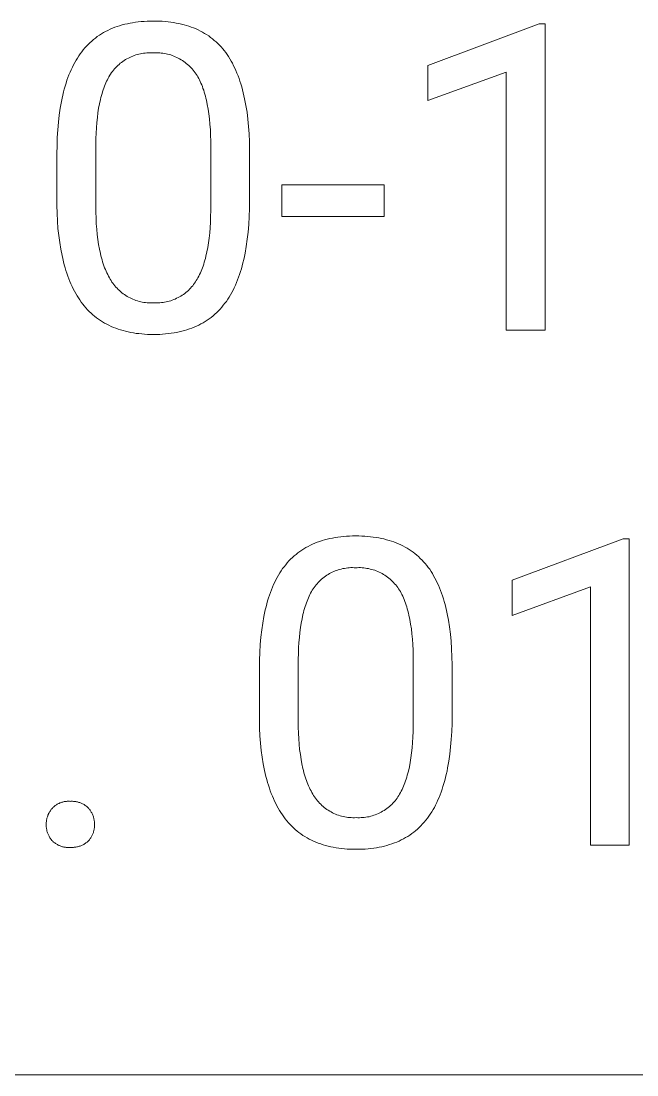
# Model space of a CAD drawing. Header units: millimetres. Extents: x 1383 to 4664, y -160 to 2132.
# Drawn here: x 3931.5 to 3994.2, y 23.5 to 130.8 of the extents above; entities that cross this region are included whole.
import ezdxf

# ---------------------------------------------------------------- set-up
doc = ezdxf.new("R2010")
doc.units = ezdxf.units.MM
doc.header["$MEASUREMENT"] = 0
doc.layers.add('Domyślny', color=7, linetype='Continuous', true_color=0x000000)

msp = doc.modelspace()

# ---------------------------------------------------------------- linework, layer by layer
at = {"layer": 'Domyślny', "color": 18, "lineweight": 15, "true_color": 0x000000}
for p, q in [((3940.37, 129.89), (3940.6, 130)), ((3940.6, 130), (3940.84, 130.1)), ((3940.84, 130.1), (3941.08, 130.2)), ((3941.08, 130.2), (3941.32, 130.28)), ((3941.32, 130.28), (3941.57, 130.36)), ((3941.57, 130.36), (3941.83, 130.44)), ((3941.83, 130.44), (3942.09, 130.51)), ((3942.09, 130.51), (3942.36, 130.57)), ((3942.36, 130.57), (3942.63, 130.63)), ((3942.63, 130.63), (3942.9, 130.67)), ((3942.9, 130.67), (3943.19, 130.72)), ((3943.19, 130.72), (3943.47, 130.75)), ((3943.47, 130.75), (3943.77, 130.78)), ((3943.77, 130.78), (3944.06, 130.8)), ((3944.06, 130.8), (3944.37, 130.82)), ((3944.37, 130.82), (3944.68, 130.83)), ((3944.68, 130.83), (3944.99, 130.83)), ((3944.99, 130.83), (3945.3, 130.83)), ((3945.3, 130.83), (3945.61, 130.82)), ((3945.61, 130.82), (3945.91, 130.81)), ((3945.91, 130.81), (3946.2, 130.78)), ((3946.2, 130.78), (3946.5, 130.76)), ((3946.5, 130.76), (3946.78, 130.72)), ((3946.78, 130.72), (3947.06, 130.68)), ((3947.06, 130.68), (3947.34, 130.63)), ((3947.34, 130.63), (3947.6, 130.58)), ((3947.6, 130.58), (3947.87, 130.52)), ((3947.87, 130.52), (3948.13, 130.45)), ((3948.13, 130.45), (3948.38, 130.38)), ((3948.38, 130.38), (3948.63, 130.3)), ((3948.63, 130.3), (3948.87, 130.22)), ((3948.87, 130.22), (3949.11, 130.13)), ((3949.11, 130.13), (3949.35, 130.03)), ((3949.35, 130.03), (3949.57, 129.93)), ((3949.57, 129.93), (3949.8, 129.82)), ((3972.96, 126.31), (3984.27, 130.55)), ((3984.27, 130.55), (3984.89, 130.55)), ((3984.89, 130.55), (3984.89, 99.33)), ((3938.73, 128.8), (3938.91, 128.96)), ((3938.91, 128.96), (3939.11, 129.11)), ((3939.11, 129.11), (3939.3, 129.26)), ((3939.3, 129.26), (3939.51, 129.4)), ((3939.51, 129.4), (3939.72, 129.53)), ((3939.72, 129.53), (3939.93, 129.66)), ((3939.93, 129.66), (3940.15, 129.78)), ((3940.15, 129.78), (3940.37, 129.89)), ((3949.8, 129.82), (3950.01, 129.7)), ((3950.01, 129.7), (3950.23, 129.58)), ((3950.23, 129.58), (3950.43, 129.45)), ((3950.43, 129.45), (3950.64, 129.32)), ((3950.64, 129.32), (3950.83, 129.17)), ((3950.83, 129.17), (3951.02, 129.03)), ((3951.02, 129.03), (3951.21, 128.87)), ((3951.21, 128.87), (3951.39, 128.71)), ((3937.71, 127.71), (3937.87, 127.9)), ((3937.87, 127.9), (3938.03, 128.1)), ((3938.03, 128.1), (3938.2, 128.28)), ((3938.2, 128.28), (3938.37, 128.46)), ((3938.37, 128.46), (3938.54, 128.63)), ((3938.54, 128.63), (3938.73, 128.8)), ((3951.39, 128.71), (3951.57, 128.55)), ((3951.57, 128.55), (3951.74, 128.37)), ((3951.74, 128.37), (3951.91, 128.2)), ((3951.91, 128.2), (3952.07, 128.01)), ((3952.07, 128.01), (3952.22, 127.82)), ((3952.22, 127.82), (3952.38, 127.62)), ((3937.01, 126.61), (3937.14, 126.85)), ((3937.14, 126.85), (3937.27, 127.07)), ((3937.27, 127.07), (3937.41, 127.29)), ((3937.41, 127.29), (3937.56, 127.5)), ((3937.56, 127.5), (3937.71, 127.71)), ((3941.9, 126.73), (3941.77, 126.63)), ((3942.04, 126.82), (3941.9, 126.73)), ((3942.18, 126.91), (3942.04, 126.82)), ((3942.32, 126.99), (3942.18, 126.91)), ((3942.46, 127.06), (3942.32, 126.99)), ((3942.61, 127.14), (3942.46, 127.06)), ((3942.76, 127.2), (3942.61, 127.14)), ((3942.91, 127.27), (3942.76, 127.2)), ((3943.06, 127.32), (3942.91, 127.27)), ((3943.22, 127.38), (3943.06, 127.32)), ((3943.37, 127.42), (3943.22, 127.38)), ((3943.53, 127.46), (3943.37, 127.42)), ((3943.69, 127.5), (3943.53, 127.46)), ((3943.85, 127.53), (3943.69, 127.5)), ((3944.01, 127.56), (3943.85, 127.53)), ((3944.17, 127.58), (3944.01, 127.56)), ((3944.34, 127.59), (3944.17, 127.58)), ((3944.5, 127.6), (3944.34, 127.59)), ((3944.66, 127.6), (3944.5, 127.6)), ((3944.83, 127.6), (3944.66, 127.6)), ((3944.99, 127.59), (3944.83, 127.6)), ((3945.15, 127.6), (3944.99, 127.59)), ((3945.32, 127.6), (3945.15, 127.6)), ((3945.48, 127.6), (3945.32, 127.6)), ((3945.65, 127.59), (3945.48, 127.6)), ((3945.81, 127.58), (3945.65, 127.59)), ((3945.97, 127.56), (3945.81, 127.58)), ((3946.14, 127.53), (3945.97, 127.56)), ((3946.3, 127.5), (3946.14, 127.53)), ((3946.46, 127.46), (3946.3, 127.5)), ((3946.62, 127.42), (3946.46, 127.46)), ((3946.78, 127.38), (3946.62, 127.42)), ((3946.93, 127.32), (3946.78, 127.38)), ((3947.09, 127.27), (3946.93, 127.32)), ((3947.24, 127.2), (3947.09, 127.27)), ((3947.39, 127.14), (3947.24, 127.2)), ((3947.54, 127.06), (3947.39, 127.14)), ((3947.68, 126.99), (3947.54, 127.06)), ((3947.83, 126.9), (3947.68, 126.99)), ((3947.96, 126.82), (3947.83, 126.9)), ((3948.1, 126.72), (3947.96, 126.82)), ((3948.23, 126.63), (3948.1, 126.72)), ((3952.38, 127.62), (3952.52, 127.42)), ((3952.52, 127.42), (3952.66, 127.21)), ((3952.66, 127.21), (3952.8, 126.99)), ((3952.8, 126.99), (3952.93, 126.76)), ((3952.93, 126.76), (3953.06, 126.53)), ((3936.42, 125.35), (3936.53, 125.62)), ((3936.53, 125.62), (3936.64, 125.88)), ((3936.64, 125.88), (3936.76, 126.13)), ((3936.76, 126.13), (3936.88, 126.38)), ((3936.88, 126.38), (3937.01, 126.61)), ((3940.85, 125.71), (3940.75, 125.58)), ((3940.95, 125.84), (3940.85, 125.71)), ((3941.06, 125.96), (3940.95, 125.84)), ((3941.17, 126.08), (3941.06, 125.96)), ((3941.28, 126.2), (3941.17, 126.08)), ((3941.4, 126.31), (3941.28, 126.2)), ((3941.52, 126.42), (3941.4, 126.31)), ((3941.64, 126.53), (3941.52, 126.42)), ((3941.77, 126.63), (3941.64, 126.53)), ((3948.36, 126.52), (3948.23, 126.63)), ((3948.49, 126.42), (3948.36, 126.52)), ((3948.61, 126.31), (3948.49, 126.42)), ((3948.73, 126.2), (3948.61, 126.31)), ((3948.85, 126.08), (3948.73, 126.2)), ((3948.96, 125.96), (3948.85, 126.08)), ((3949.06, 125.83), (3948.96, 125.96)), ((3949.17, 125.7), (3949.06, 125.83)), ((3949.26, 125.57), (3949.17, 125.7)), ((3953.06, 126.53), (3953.18, 126.29)), ((3953.18, 126.29), (3953.3, 126.05)), ((3953.3, 126.05), (3953.41, 125.8)), ((3953.41, 125.8), (3953.52, 125.54)), ((3972.96, 122.73), (3972.96, 126.31)), ((3980.93, 125.64), (3972.96, 122.73)), ((3980.93, 99.33), (3980.93, 125.64)), ((3936.12, 124.51), (3936.21, 124.8)), ((3936.21, 124.8), (3936.31, 125.08)), ((3936.31, 125.08), (3936.42, 125.35)), ((3940.25, 124.7), (3940.18, 124.53)), ((3940.33, 124.86), (3940.25, 124.7)), ((3940.41, 125.01), (3940.33, 124.86)), ((3940.49, 125.16), (3940.41, 125.01)), ((3940.57, 125.31), (3940.49, 125.16)), ((3940.66, 125.44), (3940.57, 125.31)), ((3940.75, 125.58), (3940.66, 125.44)), ((3949.36, 125.43), (3949.26, 125.57)), ((3949.45, 125.29), (3949.36, 125.43)), ((3949.53, 125.15), (3949.45, 125.29)), ((3949.62, 125), (3949.53, 125.15)), ((3949.7, 124.84), (3949.62, 125)), ((3949.78, 124.68), (3949.7, 124.84)), ((3949.85, 124.51), (3949.78, 124.68)), ((3953.52, 125.54), (3953.63, 125.27)), ((3953.63, 125.27), (3953.73, 125)), ((3953.73, 125), (3953.82, 124.72)), ((3953.82, 124.72), (3953.91, 124.43)), ((3935.78, 123.29), (3935.86, 123.61)), ((3935.86, 123.61), (3935.94, 123.91)), ((3935.94, 123.91), (3936.03, 124.22)), ((3936.03, 124.22), (3936.12, 124.51)), ((3939.84, 123.64), (3939.78, 123.45)), ((3939.9, 123.83), (3939.84, 123.64)), ((3939.97, 124.01), (3939.9, 123.83)), ((3940.04, 124.19), (3939.97, 124.01)), ((3940.1, 124.36), (3940.04, 124.19)), ((3940.18, 124.53), (3940.1, 124.36)), ((3949.93, 124.34), (3949.85, 124.51)), ((3950, 124.16), (3949.93, 124.34)), ((3950.06, 123.98), (3950, 124.16)), ((3950.13, 123.79), (3950.06, 123.98)), ((3950.19, 123.6), (3950.13, 123.79)), ((3950.25, 123.4), (3950.19, 123.6)), ((3953.91, 124.43), (3954, 124.14)), ((3954, 124.14), (3954.08, 123.84)), ((3954.08, 123.84), (3954.16, 123.54)), ((3954.16, 123.54), (3954.23, 123.22)), ((3935.52, 121.96), (3935.64, 122.64)), ((3935.64, 122.64), (3935.71, 122.97)), ((3935.71, 122.97), (3935.78, 123.29)), ((3939.53, 122.41), (3939.44, 121.96)), ((3939.62, 122.84), (3939.53, 122.41)), ((3939.67, 123.05), (3939.62, 122.84)), ((3939.73, 123.25), (3939.67, 123.05)), ((3939.78, 123.45), (3939.73, 123.25)), ((3950.31, 123.19), (3950.25, 123.4)), ((3950.36, 122.98), (3950.31, 123.19)), ((3950.41, 122.77), (3950.36, 122.98)), ((3950.5, 122.32), (3950.41, 122.77)), ((3954.23, 123.22), (3954.3, 122.9)), ((3954.3, 122.9), (3954.43, 122.24)), ((3935.42, 121.26), (3935.52, 121.96)), ((3939.37, 121.49), (3939.31, 121)), ((3939.44, 121.96), (3939.37, 121.49)), ((3950.59, 121.86), (3950.5, 122.32)), ((3950.66, 121.37), (3950.59, 121.86)), ((3950.72, 120.86), (3950.66, 121.37)), ((3954.43, 122.24), (3954.54, 121.55)), ((3954.54, 121.55), (3954.62, 120.84)), ((3935.27, 119.76), (3935.34, 120.52)), ((3935.34, 120.52), (3935.42, 121.26)), ((3939.25, 120.5), (3939.21, 119.97)), ((3939.31, 121), (3939.25, 120.5)), ((3950.77, 120.33), (3950.72, 120.86)), ((3950.81, 119.77), (3950.77, 120.33)), ((3954.62, 120.84), (3954.7, 120.1)), ((3935.23, 118.98), (3935.27, 119.76)), ((3939.18, 119.43), (3939.16, 118.86)), ((3939.21, 119.97), (3939.18, 119.43)), ((3950.83, 119.2), (3950.81, 119.77)), ((3950.85, 118.6), (3950.83, 119.2)), ((3954.7, 120.1), (3954.75, 119.33)), ((3954.75, 119.33), (3954.78, 118.53)), ((3935.19, 117.32), (3935.2, 118.16)), ((3935.2, 118.16), (3935.23, 118.98)), ((3939.16, 118.86), (3939.14, 118.28)), ((3939.14, 118.28), (3939.14, 111.97)), ((3950.86, 117.99), (3950.85, 118.6)), ((3954.78, 118.53), (3954.8, 117.71)), ((3935.19, 112.05), (3935.19, 117.32)), ((3950.86, 111.52), (3950.86, 117.99)), ((3954.8, 117.71), (3954.8, 112.59)), ((3958.08, 110.92), (3958.08, 114.15)), ((3958.08, 114.15), (3968.49, 114.15)), ((3968.49, 114.15), (3968.49, 110.92)), ((3935.21, 111.25), (3935.19, 112.05)), ((3939.14, 111.97), (3939.15, 111.35)), ((3954.79, 111.73), (3954.76, 110.91)), ((3954.8, 112.59), (3954.79, 111.73)), ((3935.25, 110.46), (3935.21, 111.25)), ((3939.15, 111.35), (3939.17, 110.75)), ((3939.17, 110.75), (3939.2, 110.17)), ((3950.82, 110.34), (3950.84, 110.92)), ((3950.84, 110.92), (3950.86, 111.52)), ((3954.76, 110.91), (3954.72, 110.11)), ((3968.49, 110.92), (3958.08, 110.92)), ((3935.3, 109.71), (3935.25, 110.46)), ((3935.38, 108.98), (3935.3, 109.71)), ((3939.2, 110.17), (3939.24, 109.62)), ((3939.24, 109.62), (3939.29, 109.08)), ((3950.74, 109.25), (3950.78, 109.78)), ((3950.78, 109.78), (3950.82, 110.34)), ((3954.72, 110.11), (3954.65, 109.34)), ((3935.47, 108.28), (3935.38, 108.98)), ((3939.29, 109.08), (3939.35, 108.57)), ((3939.35, 108.57), (3939.43, 108.07)), ((3950.62, 108.24), (3950.68, 108.73)), ((3950.68, 108.73), (3950.74, 109.25)), ((3954.57, 108.6), (3954.47, 107.88)), ((3954.65, 109.34), (3954.57, 108.6)), ((3935.58, 107.6), (3935.47, 108.28)), ((3935.71, 106.94), (3935.58, 107.6)), ((3939.43, 108.07), (3939.51, 107.59)), ((3939.51, 107.59), (3939.61, 107.14)), ((3950.45, 107.31), (3950.54, 107.76)), ((3950.54, 107.76), (3950.62, 108.24)), ((3954.47, 107.88), (3954.35, 107.2)), ((3935.78, 106.63), (3935.71, 106.94)), ((3935.85, 106.31), (3935.78, 106.63)), ((3935.93, 106.01), (3935.85, 106.31)), ((3939.61, 107.14), (3939.66, 106.92)), ((3939.66, 106.92), (3939.72, 106.71)), ((3939.72, 106.71), (3939.78, 106.5)), ((3939.78, 106.5), (3939.84, 106.29)), ((3939.84, 106.29), (3939.91, 106.09)), ((3950.19, 106.26), (3950.25, 106.46)), ((3950.25, 106.46), (3950.3, 106.66)), ((3950.3, 106.66), (3950.36, 106.87)), ((3950.36, 106.87), (3950.45, 107.31)), ((3954.21, 106.54), (3954.13, 106.22)), ((3954.28, 106.86), (3954.21, 106.54)), ((3954.35, 107.2), (3954.28, 106.86)), ((3936.02, 105.71), (3935.93, 106.01)), ((3936.11, 105.42), (3936.02, 105.71)), ((3936.2, 105.14), (3936.11, 105.42)), ((3939.91, 106.09), (3939.97, 105.9)), ((3939.97, 105.9), (3940.04, 105.71)), ((3940.04, 105.71), (3940.12, 105.53)), ((3940.12, 105.53), (3940.19, 105.35)), ((3940.19, 105.35), (3940.27, 105.18)), ((3949.79, 105.17), (3949.86, 105.34)), ((3949.86, 105.34), (3949.93, 105.51)), ((3949.93, 105.51), (3950, 105.69)), ((3950, 105.69), (3950.07, 105.88)), ((3950.07, 105.88), (3950.13, 106.06)), ((3950.13, 106.06), (3950.19, 106.26)), ((3953.88, 105.31), (3953.78, 105.02)), ((3953.97, 105.6), (3953.88, 105.31)), ((3954.05, 105.91), (3953.97, 105.6)), ((3954.13, 106.22), (3954.05, 105.91)), ((3936.3, 104.86), (3936.2, 105.14)), ((3936.4, 104.58), (3936.3, 104.86)), ((3936.51, 104.32), (3936.4, 104.58)), ((3936.62, 104.06), (3936.51, 104.32)), ((3940.27, 105.18), (3940.36, 105.01)), ((3940.36, 105.01), (3940.44, 104.85)), ((3940.44, 104.85), (3940.53, 104.69)), ((3940.53, 104.69), (3940.62, 104.54)), ((3940.62, 104.54), (3940.7, 104.39)), ((3940.7, 104.39), (3940.79, 104.25)), ((3940.79, 104.25), (3940.89, 104.12)), ((3949.2, 104.12), (3949.29, 104.26)), ((3949.29, 104.26), (3949.38, 104.39)), ((3949.38, 104.39), (3949.47, 104.54)), ((3949.47, 104.54), (3949.55, 104.69)), ((3949.55, 104.69), (3949.63, 104.84)), ((3949.63, 104.84), (3949.71, 105)), ((3949.71, 105), (3949.79, 105.17)), ((3953.47, 104.19), (3953.36, 103.93)), ((3953.58, 104.46), (3953.47, 104.19)), ((3953.69, 104.73), (3953.58, 104.46)), ((3953.78, 105.02), (3953.69, 104.73)), ((3936.73, 103.8), (3936.62, 104.06)), ((3936.85, 103.56), (3936.73, 103.8)), ((3936.98, 103.32), (3936.85, 103.56)), ((3937.11, 103.08), (3936.98, 103.32)), ((3937.24, 102.85), (3937.11, 103.08)), ((3940.89, 104.12), (3940.99, 103.99)), ((3940.99, 103.99), (3941.09, 103.86)), ((3941.09, 103.86), (3941.2, 103.73)), ((3941.2, 103.73), (3941.31, 103.61)), ((3941.31, 103.61), (3941.43, 103.49)), ((3941.43, 103.49), (3941.55, 103.38)), ((3941.55, 103.38), (3941.67, 103.27)), ((3941.67, 103.27), (3941.8, 103.16)), ((3941.8, 103.16), (3941.93, 103.06)), ((3948.07, 102.99), (3948.2, 103.09)), ((3948.2, 103.09), (3948.33, 103.19)), ((3948.33, 103.19), (3948.45, 103.29)), ((3948.45, 103.29), (3948.57, 103.4)), ((3948.57, 103.4), (3948.68, 103.51)), ((3948.68, 103.51), (3948.8, 103.63)), ((3948.8, 103.63), (3948.9, 103.75)), ((3948.9, 103.75), (3949.01, 103.87)), ((3949.01, 103.87), (3949.11, 104)), ((3949.11, 104), (3949.2, 104.12)), ((3952.99, 103.18), (3952.86, 102.95)), ((3953.12, 103.42), (3952.99, 103.18)), ((3953.24, 103.67), (3953.12, 103.42)), ((3953.36, 103.93), (3953.24, 103.67)), ((3937.38, 102.63), (3937.24, 102.85)), ((3937.52, 102.42), (3937.38, 102.63)), ((3937.67, 102.21), (3937.52, 102.42)), ((3937.82, 102), (3937.67, 102.21)), ((3937.98, 101.81), (3937.82, 102)), ((3941.93, 103.06), (3942.06, 102.97)), ((3942.06, 102.97), (3942.2, 102.88)), ((3942.2, 102.88), (3942.34, 102.79)), ((3942.34, 102.79), (3942.49, 102.71)), ((3942.49, 102.71), (3942.63, 102.63)), ((3942.63, 102.63), (3942.78, 102.56)), ((3942.78, 102.56), (3942.93, 102.49)), ((3942.93, 102.49), (3943.09, 102.43)), ((3943.09, 102.43), (3943.24, 102.38)), ((3943.24, 102.38), (3943.4, 102.33)), ((3943.4, 102.33), (3943.56, 102.28)), ((3943.56, 102.28), (3943.72, 102.24)), ((3943.72, 102.24), (3943.88, 102.21)), ((3943.88, 102.21), (3944.04, 102.18)), ((3944.04, 102.18), (3944.21, 102.16)), ((3944.21, 102.16), (3944.37, 102.14)), ((3944.37, 102.14), (3944.54, 102.13)), ((3944.54, 102.13), (3944.7, 102.13)), ((3944.7, 102.13), (3944.87, 102.13)), ((3944.87, 102.13), (3945.03, 102.13)), ((3945.03, 102.13), (3945.19, 102.12)), ((3945.19, 102.12), (3945.35, 102.12)), ((3945.35, 102.12), (3945.52, 102.13)), ((3945.52, 102.13), (3945.68, 102.14)), ((3945.68, 102.14), (3945.84, 102.15)), ((3945.84, 102.15), (3946, 102.17)), ((3946, 102.17), (3946.15, 102.2)), ((3946.15, 102.2), (3946.31, 102.23)), ((3946.31, 102.23), (3946.47, 102.26)), ((3946.47, 102.26), (3946.62, 102.3)), ((3946.62, 102.3), (3946.78, 102.35)), ((3946.78, 102.35), (3946.93, 102.4)), ((3946.93, 102.4), (3947.08, 102.46)), ((3947.08, 102.46), (3947.23, 102.52)), ((3947.23, 102.52), (3947.38, 102.59)), ((3947.38, 102.59), (3947.52, 102.66)), ((3947.52, 102.66), (3947.66, 102.74)), ((3947.66, 102.74), (3947.8, 102.82)), ((3947.8, 102.82), (3947.94, 102.9)), ((3947.94, 102.9), (3948.07, 102.99)), ((3952.29, 102.08), (3952.13, 101.88)), ((3952.44, 102.28), (3952.29, 102.08)), ((3952.59, 102.5), (3952.44, 102.28)), ((3952.73, 102.72), (3952.59, 102.5)), ((3952.86, 102.95), (3952.73, 102.72)), ((3938.14, 101.62), (3937.98, 101.81)), ((3938.31, 101.43), (3938.14, 101.62)), ((3938.48, 101.26), (3938.31, 101.43)), ((3938.66, 101.08), (3938.48, 101.26)), ((3938.84, 100.92), (3938.66, 101.08)), ((3951.27, 100.97), (3951.09, 100.81)), ((3951.46, 101.14), (3951.27, 100.97)), ((3951.63, 101.31), (3951.46, 101.14)), ((3951.8, 101.49), (3951.63, 101.31)), ((3951.97, 101.68), (3951.8, 101.49)), ((3952.13, 101.88), (3951.97, 101.68)), ((3939.03, 100.76), (3938.84, 100.92)), ((3939.22, 100.61), (3939.03, 100.76)), ((3939.42, 100.46), (3939.22, 100.61)), ((3939.62, 100.33), (3939.42, 100.46)), ((3939.83, 100.19), (3939.62, 100.33)), ((3940.04, 100.07), (3939.83, 100.19)), ((3940.26, 99.95), (3940.04, 100.07)), ((3940.48, 99.84), (3940.26, 99.95)), ((3949.63, 99.86), (3949.4, 99.75)), ((3949.85, 99.98), (3949.63, 99.86)), ((3950.07, 100.1), (3949.85, 99.98)), ((3950.28, 100.23), (3950.07, 100.1)), ((3950.49, 100.36), (3950.28, 100.23)), ((3950.7, 100.5), (3950.49, 100.36)), ((3950.89, 100.65), (3950.7, 100.5)), ((3951.09, 100.81), (3950.89, 100.65)), ((3940.71, 99.73), (3940.48, 99.84)), ((3940.94, 99.63), (3940.71, 99.73)), ((3941.18, 99.54), (3940.94, 99.63)), ((3941.42, 99.45), (3941.18, 99.54)), ((3941.67, 99.37), (3941.42, 99.45)), ((3941.92, 99.3), (3941.67, 99.37)), ((3942.18, 99.23), (3941.92, 99.3)), ((3942.44, 99.17), (3942.18, 99.23)), ((3942.71, 99.11), (3942.44, 99.17)), ((3942.98, 99.07), (3942.71, 99.11)), ((3943.26, 99.02), (3942.98, 99.07)), ((3943.54, 98.99), (3943.26, 99.02)), ((3943.83, 98.96), (3943.54, 98.99)), ((3944.12, 98.94), (3943.83, 98.96)), ((3944.42, 98.92), (3944.12, 98.94)), ((3944.72, 98.91), (3944.42, 98.92)), ((3945.03, 98.91), (3944.72, 98.91)), ((3945.34, 98.91), (3945.03, 98.91)), ((3945.65, 98.92), (3945.34, 98.91)), ((3945.95, 98.94), (3945.65, 98.92)), ((3946.25, 98.96), (3945.95, 98.94)), ((3946.54, 98.99), (3946.25, 98.96)), ((3946.83, 99.03), (3946.54, 98.99)), ((3947.11, 99.07), (3946.83, 99.03)), ((3947.38, 99.12), (3947.11, 99.07)), ((3947.65, 99.18), (3947.38, 99.12)), ((3947.92, 99.24), (3947.65, 99.18)), ((3948.18, 99.31), (3947.92, 99.24)), ((3948.43, 99.38), (3948.18, 99.31)), ((3948.68, 99.47), (3948.43, 99.38)), ((3948.93, 99.55), (3948.68, 99.47)), ((3949.17, 99.65), (3948.93, 99.55)), ((3949.4, 99.75), (3949.17, 99.65)), ((3984.89, 99.33), (3980.93, 99.33)), ((3964.98, 78.37), (3965.29, 78.38)), ((3965.29, 78.38), (3965.6, 78.38)), ((3965.6, 78.38), (3965.92, 78.38)), ((3965.92, 78.38), (3966.22, 78.37)), ((3960.54, 77.2), (3960.76, 77.32)), ((3960.76, 77.32), (3960.99, 77.44)), ((3960.99, 77.44), (3961.22, 77.55)), ((3961.22, 77.55), (3961.45, 77.65)), ((3961.45, 77.65), (3961.69, 77.74)), ((3961.69, 77.74), (3961.94, 77.83)), ((3961.94, 77.83), (3962.19, 77.91)), ((3962.19, 77.91), (3962.44, 77.99)), ((3962.44, 77.99), (3962.7, 78.05)), ((3962.7, 78.05), (3962.97, 78.12)), ((3962.97, 78.12), (3963.24, 78.17)), ((3963.24, 78.17), (3963.52, 78.22)), ((3963.52, 78.22), (3963.8, 78.26)), ((3963.8, 78.26), (3964.09, 78.3)), ((3964.09, 78.3), (3964.38, 78.33)), ((3964.38, 78.33), (3964.68, 78.35)), ((3964.68, 78.35), (3964.98, 78.37)), ((3966.22, 78.37), (3966.52, 78.35)), ((3966.52, 78.35), (3966.82, 78.33)), ((3966.82, 78.33), (3967.11, 78.3)), ((3967.11, 78.3), (3967.4, 78.27)), ((3967.4, 78.27), (3967.68, 78.23)), ((3967.68, 78.23), (3967.95, 78.18)), ((3967.95, 78.18), (3968.22, 78.13)), ((3968.22, 78.13), (3968.48, 78.07)), ((3968.48, 78.07), (3968.74, 78)), ((3968.74, 78), (3969, 77.93)), ((3969, 77.93), (3969.25, 77.85)), ((3969.25, 77.85), (3969.49, 77.77)), ((3969.49, 77.77), (3969.73, 77.68)), ((3969.73, 77.68), (3969.96, 77.58)), ((3969.96, 77.58), (3970.19, 77.48)), ((3970.19, 77.48), (3970.41, 77.37)), ((3970.41, 77.37), (3970.63, 77.25)), ((3981.52, 73.86), (3992.83, 78.1)), ((3992.83, 78.1), (3993.45, 78.1)), ((3993.45, 78.1), (3993.45, 46.88)), ((3959.16, 76.18), (3959.34, 76.35)), ((3959.34, 76.35), (3959.53, 76.5)), ((3959.53, 76.5), (3959.72, 76.66)), ((3959.72, 76.66), (3959.92, 76.8)), ((3959.92, 76.8), (3960.12, 76.94)), ((3960.12, 76.94), (3960.33, 77.08)), ((3960.33, 77.08), (3960.54, 77.2)), ((3970.63, 77.25), (3970.84, 77.13)), ((3970.84, 77.13), (3971.05, 77)), ((3971.05, 77), (3971.25, 76.87)), ((3971.25, 76.87), (3971.45, 76.73)), ((3971.45, 76.73), (3971.64, 76.58)), ((3971.64, 76.58), (3971.83, 76.43)), ((3971.83, 76.43), (3972.01, 76.27)), ((3972.01, 76.27), (3972.18, 76.1)), ((3958.17, 75.05), (3958.33, 75.25)), ((3958.33, 75.25), (3958.48, 75.45)), ((3958.48, 75.45), (3958.64, 75.64)), ((3958.64, 75.64), (3958.81, 75.83)), ((3958.81, 75.83), (3958.98, 76.01)), ((3958.98, 76.01), (3959.16, 76.18)), ((3972.18, 76.1), (3972.36, 75.93)), ((3972.36, 75.93), (3972.52, 75.75)), ((3972.52, 75.75), (3972.68, 75.57)), ((3972.68, 75.57), (3972.84, 75.38)), ((3972.84, 75.38), (3972.99, 75.18)), ((3972.99, 75.18), (3973.14, 74.98)), ((3957.49, 73.92), (3957.62, 74.16)), ((3957.62, 74.16), (3957.75, 74.39)), ((3957.75, 74.39), (3957.89, 74.62)), ((3957.89, 74.62), (3958.03, 74.84)), ((3958.03, 74.84), (3958.17, 75.05)), ((3962.39, 74.18), (3962.26, 74.08)), ((3962.52, 74.28), (3962.39, 74.18)), ((3962.65, 74.37), (3962.52, 74.28)), ((3962.79, 74.45), (3962.65, 74.37)), ((3962.93, 74.54), (3962.79, 74.45)), ((3963.08, 74.61), (3962.93, 74.54)), ((3963.22, 74.69), (3963.08, 74.61)), ((3963.37, 74.75), (3963.22, 74.69)), ((3963.52, 74.82), (3963.37, 74.75)), ((3963.68, 74.87), (3963.52, 74.82)), ((3963.83, 74.93), (3963.68, 74.87)), ((3963.99, 74.97), (3963.83, 74.93)), ((3964.14, 75.01), (3963.99, 74.97)), ((3964.3, 75.05), (3964.14, 75.01)), ((3964.46, 75.08), (3964.3, 75.05)), ((3964.63, 75.1), (3964.46, 75.08)), ((3964.79, 75.12), (3964.63, 75.1)), ((3964.95, 75.14), (3964.79, 75.12)), ((3965.11, 75.15), (3964.95, 75.14)), ((3965.28, 75.15), (3965.11, 75.15)), ((3965.44, 75.14), (3965.28, 75.15)), ((3965.6, 75.14), (3965.44, 75.14)), ((3965.77, 75.14), (3965.6, 75.14)), ((3965.93, 75.15), (3965.77, 75.14)), ((3966.1, 75.15), (3965.93, 75.15)), ((3966.26, 75.14), (3966.1, 75.15)), ((3966.43, 75.12), (3966.26, 75.14)), ((3966.59, 75.1), (3966.43, 75.12)), ((3966.75, 75.08), (3966.59, 75.1)), ((3966.91, 75.05), (3966.75, 75.08)), ((3967.07, 75.01), (3966.91, 75.05)), ((3967.23, 74.97), (3967.07, 75.01)), ((3967.39, 74.93), (3967.23, 74.97)), ((3967.55, 74.88), (3967.39, 74.93)), ((3967.7, 74.82), (3967.55, 74.88)), ((3967.85, 74.76), (3967.7, 74.82)), ((3968, 74.69), (3967.85, 74.76)), ((3968.15, 74.62), (3968, 74.69)), ((3968.3, 74.54), (3968.15, 74.62)), ((3968.44, 74.46), (3968.3, 74.54)), ((3968.58, 74.37), (3968.44, 74.46)), ((3968.72, 74.28), (3968.58, 74.37)), ((3968.85, 74.18), (3968.72, 74.28)), ((3968.98, 74.08), (3968.85, 74.18)), ((3973.14, 74.98), (3973.28, 74.76)), ((3973.28, 74.76), (3973.41, 74.55)), ((3973.41, 74.55), (3973.54, 74.32)), ((3973.54, 74.32), (3973.67, 74.09)), ((3973.67, 74.09), (3973.79, 73.85)), ((3957.03, 72.9), (3957.14, 73.16)), ((3957.14, 73.16), (3957.25, 73.42)), ((3957.25, 73.42), (3957.37, 73.68)), ((3957.37, 73.68), (3957.49, 73.92)), ((3961.37, 73.13), (3961.28, 72.99)), ((3961.47, 73.26), (3961.37, 73.13)), ((3961.57, 73.39), (3961.47, 73.26)), ((3961.67, 73.51), (3961.57, 73.39)), ((3961.78, 73.63), (3961.67, 73.51)), ((3961.89, 73.75), (3961.78, 73.63)), ((3962.01, 73.86), (3961.89, 73.75)), ((3962.13, 73.97), (3962.01, 73.86)), ((3962.26, 74.08), (3962.13, 73.97)), ((3969.1, 73.97), (3968.98, 74.08)), ((3969.23, 73.86), (3969.1, 73.97)), ((3969.35, 73.75), (3969.23, 73.86)), ((3969.46, 73.63), (3969.35, 73.75)), ((3969.57, 73.51), (3969.46, 73.63)), ((3969.68, 73.39), (3969.57, 73.51)), ((3969.78, 73.26), (3969.68, 73.39)), ((3969.88, 73.13), (3969.78, 73.26)), ((3969.97, 72.99), (3969.88, 73.13)), ((3973.79, 73.85), (3973.91, 73.61)), ((3973.91, 73.61), (3974.03, 73.35)), ((3974.03, 73.35), (3974.14, 73.1)), ((3974.14, 73.1), (3974.24, 72.83)), ((3981.52, 70.27), (3981.52, 73.86)), ((3989.49, 73.19), (3981.52, 70.27)), ((3989.49, 46.88), (3989.49, 73.19)), ((3956.64, 71.76), (3956.73, 72.06)), ((3956.73, 72.06), (3956.83, 72.34)), ((3956.83, 72.34), (3956.93, 72.62)), ((3956.93, 72.62), (3957.03, 72.9)), ((3960.79, 72.08), (3960.72, 71.91)), ((3960.87, 72.24), (3960.79, 72.08)), ((3960.94, 72.4), (3960.87, 72.24)), ((3961.02, 72.56), (3960.94, 72.4)), ((3961.11, 72.71), (3961.02, 72.56)), ((3961.19, 72.85), (3961.11, 72.71)), ((3961.28, 72.99), (3961.19, 72.85)), ((3970.06, 72.85), (3969.97, 72.99)), ((3970.15, 72.71), (3970.06, 72.85)), ((3970.23, 72.55), (3970.15, 72.71)), ((3970.31, 72.4), (3970.23, 72.55)), ((3970.39, 72.23), (3970.31, 72.4)), ((3970.47, 72.07), (3970.39, 72.23)), ((3970.54, 71.89), (3970.47, 72.07)), ((3974.24, 72.83), (3974.34, 72.56)), ((3974.34, 72.56), (3974.44, 72.28)), ((3974.44, 72.28), (3974.53, 71.99)), ((3974.53, 71.99), (3974.62, 71.7)), ((3956.4, 70.84), (3956.48, 71.15)), ((3956.48, 71.15), (3956.56, 71.46)), ((3956.56, 71.46), (3956.64, 71.76)), ((3960.4, 70.99), (3960.34, 70.79)), ((3960.46, 71.19), (3960.4, 70.99)), ((3960.52, 71.37), (3960.46, 71.19)), ((3960.58, 71.56), (3960.52, 71.37)), ((3960.65, 71.74), (3960.58, 71.56)), ((3960.72, 71.91), (3960.65, 71.74)), ((3970.61, 71.71), (3970.54, 71.89)), ((3970.68, 71.53), (3970.61, 71.71)), ((3970.74, 71.34), (3970.68, 71.53)), ((3970.81, 71.15), (3970.74, 71.34)), ((3970.86, 70.95), (3970.81, 71.15)), ((3970.92, 70.74), (3970.86, 70.95)), ((3974.62, 71.7), (3974.7, 71.4)), ((3974.7, 71.4), (3974.78, 71.09)), ((3974.78, 71.09), (3974.85, 70.78)), ((3956.14, 69.51), (3956.26, 70.19)), ((3956.26, 70.19), (3956.33, 70.52)), ((3956.33, 70.52), (3956.4, 70.84)), ((3960.14, 69.95), (3960.06, 69.51)), ((3960.24, 70.38), (3960.14, 69.95)), ((3960.29, 70.59), (3960.24, 70.38)), ((3960.34, 70.79), (3960.29, 70.59)), ((3970.97, 70.53), (3970.92, 70.74)), ((3971.03, 70.32), (3970.97, 70.53)), ((3971.12, 69.87), (3971.03, 70.32)), ((3971.2, 69.4), (3971.12, 69.87)), ((3974.85, 70.78), (3974.92, 70.46)), ((3974.92, 70.46), (3975.04, 69.8)), ((3975.04, 69.8), (3975.15, 69.11)), ((3955.95, 68.07), (3956.04, 68.8)), ((3956.04, 68.8), (3956.14, 69.51)), ((3959.98, 69.04), (3959.92, 68.55)), ((3960.06, 69.51), (3959.98, 69.04)), ((3971.27, 68.92), (3971.2, 69.4)), ((3971.33, 68.41), (3971.27, 68.92)), ((3975.15, 69.11), (3975.24, 68.39)), ((3955.89, 67.31), (3955.95, 68.07)), ((3959.87, 68.04), (3959.82, 67.52)), ((3959.92, 68.55), (3959.87, 68.04)), ((3971.38, 67.87), (3971.33, 68.41)), ((3971.42, 67.32), (3971.38, 67.87)), ((3975.24, 68.39), (3975.31, 67.65)), ((3975.31, 67.65), (3975.36, 66.88)), ((3955.84, 66.52), (3955.89, 67.31)), ((3959.79, 66.97), (3959.77, 66.41)), ((3959.82, 67.52), (3959.79, 66.97)), ((3971.45, 66.75), (3971.42, 67.32)), ((3971.47, 66.15), (3971.45, 66.75)), ((3975.36, 66.88), (3975.4, 66.08)), ((3955.8, 64.87), (3955.81, 65.71)), ((3955.81, 65.71), (3955.84, 66.52)), ((3959.77, 66.41), (3959.76, 65.83)), ((3959.76, 65.83), (3959.76, 59.51)), ((3971.47, 65.53), (3971.47, 66.15)), ((3971.47, 59.06), (3971.47, 65.53)), ((3975.4, 66.08), (3975.42, 65.26)), ((3955.8, 59.6), (3955.8, 64.87)), ((3975.42, 65.26), (3975.42, 60.13)), ((3975.42, 60.13), (3975.41, 59.28)), ((3955.82, 58.79), (3955.8, 59.6)), ((3959.76, 59.51), (3959.76, 58.89)), ((3971.46, 58.47), (3971.47, 59.06)), ((3975.41, 59.28), (3975.38, 58.46)), ((3955.86, 58.02), (3955.82, 58.79)), ((3955.92, 57.26), (3955.86, 58.02)), ((3959.76, 58.89), (3959.78, 58.3)), ((3959.78, 58.3), (3959.81, 57.72)), ((3971.43, 57.89), (3971.46, 58.47)), ((3975.38, 58.46), (3975.33, 57.66)), ((3955.99, 56.53), (3955.92, 57.26)), ((3959.81, 57.72), (3959.85, 57.17)), ((3959.85, 57.17), (3959.9, 56.63)), ((3971.35, 56.8), (3971.4, 57.33)), ((3971.4, 57.33), (3971.43, 57.89)), ((3975.33, 57.66), (3975.27, 56.89)), ((3956.09, 55.83), (3955.99, 56.53)), ((3956.2, 55.15), (3956.09, 55.83)), ((3959.9, 56.63), (3959.97, 56.12)), ((3959.97, 56.12), (3960.04, 55.62)), ((3971.23, 55.78), (3971.3, 56.28)), ((3971.3, 56.28), (3971.35, 56.8)), ((3975.19, 56.15), (3975.08, 55.44)), ((3975.27, 56.89), (3975.19, 56.15)), ((3956.32, 54.5), (3956.2, 55.15)), ((3960.04, 55.62), (3960.13, 55.15)), ((3960.13, 55.15), (3960.23, 54.69)), ((3970.97, 54.42), (3971.07, 54.85)), ((3971.07, 54.85), (3971.16, 55.31)), ((3971.16, 55.31), (3971.23, 55.78)), ((3975.08, 55.44), (3974.96, 54.75)), ((3956.39, 54.18), (3956.32, 54.5)), ((3956.47, 53.87), (3956.39, 54.18)), ((3956.55, 53.57), (3956.47, 53.87)), ((3960.23, 54.69), (3960.28, 54.47)), ((3960.28, 54.47), (3960.33, 54.26)), ((3960.33, 54.26), (3960.39, 54.05)), ((3960.39, 54.05), (3960.46, 53.85)), ((3960.46, 53.85), (3960.52, 53.65)), ((3970.75, 53.61), (3970.81, 53.81)), ((3970.81, 53.81), (3970.86, 54.01)), ((3970.86, 54.01), (3970.92, 54.21)), ((3970.92, 54.21), (3970.97, 54.42)), ((3974.75, 53.78), (3974.67, 53.46)), ((3974.83, 54.09), (3974.75, 53.78)), ((3974.9, 54.42), (3974.83, 54.09)), ((3974.96, 54.75), (3974.9, 54.42)), ((3956.63, 53.27), (3956.55, 53.57)), ((3956.72, 52.98), (3956.63, 53.27)), ((3956.82, 52.69), (3956.72, 52.98)), ((3956.91, 52.41), (3956.82, 52.69)), ((3960.52, 53.65), (3960.59, 53.45)), ((3960.59, 53.45), (3960.66, 53.27)), ((3960.66, 53.27), (3960.73, 53.08)), ((3960.73, 53.08), (3960.81, 52.91)), ((3960.81, 52.91), (3960.89, 52.73)), ((3960.89, 52.73), (3960.97, 52.56)), ((3970.33, 52.55), (3970.4, 52.71)), ((3970.4, 52.71), (3970.48, 52.88)), ((3970.48, 52.88), (3970.55, 53.06)), ((3970.55, 53.06), (3970.62, 53.24)), ((3970.62, 53.24), (3970.68, 53.42)), ((3970.68, 53.42), (3970.75, 53.61)), ((3974.49, 52.86), (3974.4, 52.57)), ((3974.58, 53.16), (3974.49, 52.86)), ((3974.67, 53.46), (3974.58, 53.16)), ((3957.01, 52.14), (3956.91, 52.41)), ((3957.12, 51.88), (3957.01, 52.14)), ((3957.23, 51.62), (3957.12, 51.88)), ((3957.35, 51.36), (3957.23, 51.62)), ((3960.97, 52.56), (3961.06, 52.4)), ((3961.06, 52.4), (3961.14, 52.25)), ((3961.14, 52.25), (3961.23, 52.09)), ((3961.23, 52.09), (3961.32, 51.95)), ((3961.32, 51.95), (3961.41, 51.81)), ((3961.41, 51.81), (3961.5, 51.68)), ((3961.5, 51.68), (3961.6, 51.54)), ((3961.6, 51.54), (3961.7, 51.41)), ((3969.71, 51.53), (3969.81, 51.66)), ((3969.81, 51.66), (3969.91, 51.8)), ((3969.91, 51.8), (3970, 51.94)), ((3970, 51.94), (3970.08, 52.08)), ((3970.08, 52.08), (3970.17, 52.23)), ((3970.17, 52.23), (3970.25, 52.39)), ((3970.25, 52.39), (3970.33, 52.55)), ((3974.09, 51.74), (3973.98, 51.48)), ((3974.2, 52.01), (3974.09, 51.74)), ((3974.3, 52.29), (3974.2, 52.01)), ((3974.4, 52.57), (3974.3, 52.29)), ((3934.57, 50.46), (3934.62, 50.53)), ((3934.62, 50.53), (3934.67, 50.59)), ((3934.67, 50.59), (3934.73, 50.66)), ((3934.73, 50.66), (3934.78, 50.71)), ((3934.78, 50.71), (3934.84, 50.76)), ((3934.84, 50.76), (3934.9, 50.81)), ((3934.9, 50.81), (3934.96, 50.86)), ((3934.96, 50.86), (3935.02, 50.91)), ((3935.02, 50.91), (3935.08, 50.95)), ((3935.08, 50.95), (3935.14, 51)), ((3935.14, 51), (3935.21, 51.04)), ((3935.21, 51.04), (3935.28, 51.08)), ((3935.28, 51.08), (3935.35, 51.11)), ((3935.35, 51.11), (3935.41, 51.14)), ((3935.41, 51.14), (3935.49, 51.18)), ((3935.49, 51.18), (3935.56, 51.2)), ((3935.56, 51.2), (3935.63, 51.23)), ((3935.63, 51.23), (3935.7, 51.25)), ((3935.7, 51.25), (3935.78, 51.27)), ((3935.78, 51.27), (3935.85, 51.29)), ((3935.85, 51.29), (3935.93, 51.31)), ((3935.93, 51.31), (3936, 51.32)), ((3936, 51.32), (3936.08, 51.33)), ((3936.08, 51.33), (3936.16, 51.34)), ((3936.16, 51.34), (3936.23, 51.35)), ((3936.23, 51.35), (3936.31, 51.35)), ((3936.31, 51.35), (3936.39, 51.35)), ((3936.39, 51.35), (3936.46, 51.35)), ((3936.46, 51.35), (3936.54, 51.34)), ((3936.54, 51.34), (3936.62, 51.35)), ((3936.62, 51.35), (3936.7, 51.35)), ((3936.7, 51.35), (3936.79, 51.35)), ((3936.79, 51.35), (3936.87, 51.34)), ((3936.87, 51.34), (3936.95, 51.34)), ((3936.95, 51.34), (3937.03, 51.33)), ((3937.03, 51.33), (3937.11, 51.32)), ((3937.11, 51.32), (3937.19, 51.3)), ((3937.19, 51.3), (3937.27, 51.28)), ((3937.27, 51.28), (3937.35, 51.26)), ((3937.35, 51.26), (3937.43, 51.24)), ((3937.43, 51.24), (3937.51, 51.21)), ((3937.51, 51.21), (3937.58, 51.18)), ((3937.58, 51.18), (3937.66, 51.15)), ((3937.66, 51.15), (3937.73, 51.12)), ((3937.73, 51.12), (3937.81, 51.08)), ((3937.81, 51.08), (3937.88, 51.05)), ((3937.88, 51.05), (3937.95, 51.01)), ((3937.95, 51.01), (3938.02, 50.96)), ((3938.02, 50.96), (3938.08, 50.92)), ((3938.08, 50.92), (3938.15, 50.87)), ((3938.15, 50.87), (3938.22, 50.82)), ((3938.22, 50.82), (3938.28, 50.77)), ((3938.28, 50.77), (3938.34, 50.71)), ((3938.34, 50.71), (3938.4, 50.66)), ((3938.4, 50.66), (3938.45, 50.59)), ((3938.45, 50.59), (3938.51, 50.53)), ((3938.51, 50.53), (3938.56, 50.46)), ((3957.47, 51.12), (3957.35, 51.36)), ((3957.59, 50.87), (3957.47, 51.12)), ((3957.72, 50.64), (3957.59, 50.87)), ((3957.86, 50.41), (3957.72, 50.64)), ((3961.7, 51.41), (3961.81, 51.29)), ((3961.81, 51.29), (3961.92, 51.17)), ((3961.92, 51.17), (3962.04, 51.05)), ((3962.04, 51.05), (3962.16, 50.93)), ((3962.16, 50.93), (3962.28, 50.82)), ((3962.28, 50.82), (3962.41, 50.72)), ((3962.41, 50.72), (3962.54, 50.62)), ((3962.54, 50.62), (3962.68, 50.52)), ((3962.68, 50.52), (3962.81, 50.43)), ((3968.49, 50.42), (3968.63, 50.51)), ((3968.63, 50.51), (3968.77, 50.6)), ((3968.77, 50.6), (3968.9, 50.71)), ((3968.9, 50.71), (3969.03, 50.81)), ((3969.03, 50.81), (3969.15, 50.92)), ((3969.15, 50.92), (3969.27, 51.03)), ((3969.27, 51.03), (3969.39, 51.15)), ((3969.39, 51.15), (3969.5, 51.27)), ((3969.5, 51.27), (3969.61, 51.4)), ((3969.61, 51.4), (3969.71, 51.53)), ((3973.48, 50.5), (3973.34, 50.27)), ((3973.61, 50.73), (3973.48, 50.5)), ((3973.74, 50.97), (3973.61, 50.73)), ((3973.86, 51.22), (3973.74, 50.97)), ((3973.98, 51.48), (3973.86, 51.22)), ((3934.13, 49.37), (3934.14, 49.46)), ((3934.14, 49.46), (3934.16, 49.54)), ((3934.16, 49.54), (3934.18, 49.62)), ((3934.18, 49.62), (3934.2, 49.7)), ((3934.2, 49.7), (3934.23, 49.78)), ((3934.23, 49.78), (3934.25, 49.86)), ((3934.25, 49.86), (3934.28, 49.94)), ((3934.28, 49.94), (3934.32, 50.02)), ((3934.32, 50.02), (3934.35, 50.1)), ((3934.35, 50.1), (3934.39, 50.17)), ((3934.39, 50.17), (3934.43, 50.25)), ((3934.43, 50.25), (3934.48, 50.32)), ((3934.48, 50.32), (3934.52, 50.39)), ((3934.52, 50.39), (3934.57, 50.46)), ((3938.56, 50.46), (3938.6, 50.39)), ((3938.6, 50.39), (3938.65, 50.32)), ((3938.65, 50.32), (3938.69, 50.25)), ((3938.69, 50.25), (3938.73, 50.17)), ((3938.73, 50.17), (3938.77, 50.1)), ((3938.77, 50.1), (3938.81, 50.02)), ((3938.81, 50.02), (3938.84, 49.94)), ((3938.84, 49.94), (3938.87, 49.86)), ((3938.87, 49.86), (3938.9, 49.78)), ((3938.9, 49.78), (3938.92, 49.7)), ((3938.92, 49.7), (3938.94, 49.62)), ((3938.94, 49.62), (3938.96, 49.54)), ((3938.96, 49.54), (3938.98, 49.46)), ((3938.98, 49.46), (3938.99, 49.37)), ((3957.99, 50.19), (3957.86, 50.41)), ((3958.14, 49.97), (3957.99, 50.19)), ((3958.28, 49.77), (3958.14, 49.97)), ((3958.44, 49.56), (3958.28, 49.77)), ((3958.59, 49.36), (3958.44, 49.56)), ((3962.81, 50.43), (3962.96, 50.34)), ((3962.96, 50.34), (3963.1, 50.26)), ((3963.1, 50.26), (3963.25, 50.18)), ((3963.25, 50.18), (3963.39, 50.11)), ((3963.39, 50.11), (3963.55, 50.05)), ((3963.55, 50.05), (3963.7, 49.98)), ((3963.7, 49.98), (3963.86, 49.93)), ((3963.86, 49.93), (3964.01, 49.88)), ((3964.01, 49.88), (3964.17, 49.83)), ((3964.17, 49.83), (3964.33, 49.79)), ((3964.33, 49.79), (3964.5, 49.76)), ((3964.5, 49.76), (3964.66, 49.73)), ((3964.66, 49.73), (3964.82, 49.71)), ((3964.82, 49.71), (3964.99, 49.69)), ((3964.99, 49.69), (3965.15, 49.68)), ((3965.15, 49.68), (3965.32, 49.67)), ((3965.32, 49.67), (3965.48, 49.67)), ((3965.48, 49.67), (3965.65, 49.68)), ((3965.65, 49.68), (3965.81, 49.67)), ((3965.81, 49.67), (3965.98, 49.67)), ((3965.98, 49.67), (3966.15, 49.68)), ((3966.15, 49.68), (3966.31, 49.69)), ((3966.31, 49.69), (3966.48, 49.7)), ((3966.48, 49.7), (3966.64, 49.72)), ((3966.64, 49.72), (3966.8, 49.75)), ((3966.8, 49.75), (3966.97, 49.78)), ((3966.97, 49.78), (3967.13, 49.82)), ((3967.13, 49.82), (3967.29, 49.87)), ((3967.29, 49.87), (3967.45, 49.92)), ((3967.45, 49.92), (3967.6, 49.97)), ((3967.6, 49.97), (3967.76, 50.03)), ((3967.76, 50.03), (3967.91, 50.1)), ((3967.91, 50.1), (3968.06, 50.17)), ((3968.06, 50.17), (3968.21, 50.25)), ((3968.21, 50.25), (3968.35, 50.33)), ((3968.35, 50.33), (3968.49, 50.42)), ((3972.75, 49.42), (3972.59, 49.23)), ((3972.9, 49.62), (3972.75, 49.42)), ((3973.06, 49.83), (3972.9, 49.62)), ((3973.2, 50.05), (3973.06, 49.83)), ((3973.34, 50.27), (3973.2, 50.05)), ((3934.1, 49.04), (3934.11, 49.12)), ((3934.1, 48.95), (3934.1, 49.04)), ((3934.1, 48.87), (3934.1, 48.95)), ((3934.11, 48.79), (3934.1, 48.87)), ((3934.11, 49.2), (3934.12, 49.29)), ((3934.11, 49.12), (3934.11, 49.2)), ((3934.11, 48.71), (3934.11, 48.79)), ((3934.12, 48.63), (3934.11, 48.71)), ((3934.12, 49.29), (3934.13, 49.37)), ((3934.13, 48.54), (3934.12, 48.63)), ((3934.15, 48.46), (3934.13, 48.54)), ((3934.16, 48.38), (3934.15, 48.46)), ((3934.18, 48.31), (3934.16, 48.38)), ((3938.95, 48.33), (3938.93, 48.26)), ((3938.96, 48.41), (3938.95, 48.33)), ((3938.98, 48.49), (3938.96, 48.41)), ((3938.99, 48.56), (3938.98, 48.49)), ((3938.99, 49.37), (3939, 49.29)), ((3939, 48.64), (3938.99, 48.56)), ((3939, 49.29), (3939.01, 49.2)), ((3939.01, 48.72), (3939, 48.64)), ((3939.01, 49.2), (3939.01, 49.12)), ((3939.01, 49.12), (3939.01, 49.04)), ((3939.01, 49.04), (3939.01, 48.95)), ((3939.01, 48.95), (3939.01, 48.87)), ((3939.01, 48.87), (3939.01, 48.8)), ((3939.01, 48.8), (3939.01, 48.72)), ((3958.76, 49.17), (3958.59, 49.36)), ((3958.92, 48.99), (3958.76, 49.17)), ((3959.09, 48.81), (3958.92, 48.99)), ((3959.27, 48.64), (3959.09, 48.81)), ((3959.45, 48.48), (3959.27, 48.64)), ((3959.64, 48.32), (3959.45, 48.48)), ((3959.83, 48.17), (3959.64, 48.32)), ((3971.7, 48.35), (3971.51, 48.2)), ((3971.89, 48.52), (3971.7, 48.35)), ((3972.07, 48.68), (3971.89, 48.52)), ((3972.25, 48.86), (3972.07, 48.68)), ((3972.42, 49.04), (3972.25, 48.86)), ((3972.59, 49.23), (3972.42, 49.04)), ((3934.2, 48.23), (3934.18, 48.31)), ((3934.23, 48.15), (3934.2, 48.23)), ((3934.26, 48.07), (3934.23, 48.15)), ((3934.29, 48), (3934.26, 48.07)), ((3934.32, 47.92), (3934.29, 48)), ((3934.36, 47.85), (3934.32, 47.92)), ((3934.39, 47.78), (3934.36, 47.85)), ((3934.43, 47.7), (3934.39, 47.78)), ((3934.48, 47.64), (3934.43, 47.7)), ((3934.52, 47.57), (3934.48, 47.64)), ((3934.57, 47.5), (3934.52, 47.57)), ((3934.62, 47.44), (3934.57, 47.5)), ((3934.67, 47.37), (3934.62, 47.44)), ((3934.73, 47.31), (3934.67, 47.37)), ((3934.79, 47.26), (3934.73, 47.31)), ((3934.84, 47.2), (3934.79, 47.26)), ((3938.34, 47.26), (3938.27, 47.2)), ((3938.4, 47.31), (3938.34, 47.26)), ((3938.45, 47.37), (3938.4, 47.31)), ((3938.5, 47.43), (3938.45, 47.37)), ((3938.55, 47.49), (3938.5, 47.43)), ((3938.59, 47.56), (3938.55, 47.49)), ((3938.64, 47.62), (3938.59, 47.56)), ((3938.68, 47.69), (3938.64, 47.62)), ((3938.72, 47.75), (3938.68, 47.69)), ((3938.76, 47.82), (3938.72, 47.75)), ((3938.79, 47.89), (3938.76, 47.82)), ((3938.82, 47.96), (3938.79, 47.89)), ((3938.85, 48.04), (3938.82, 47.96)), ((3938.88, 48.11), (3938.85, 48.04)), ((3938.9, 48.18), (3938.88, 48.11)), ((3938.93, 48.26), (3938.9, 48.18)), ((3960.03, 48.02), (3959.83, 48.17)), ((3960.23, 47.88), (3960.03, 48.02)), ((3960.44, 47.75), (3960.23, 47.88)), ((3960.65, 47.62), (3960.44, 47.75)), ((3960.87, 47.5), (3960.65, 47.62)), ((3961.09, 47.39), (3960.87, 47.5)), ((3961.32, 47.28), (3961.09, 47.39)), ((3961.56, 47.18), (3961.32, 47.28)), ((3970.02, 47.3), (3969.78, 47.2)), ((3970.24, 47.41), (3970.02, 47.3)), ((3970.47, 47.52), (3970.24, 47.41)), ((3970.69, 47.65), (3970.47, 47.52)), ((3970.9, 47.77), (3970.69, 47.65)), ((3971.11, 47.91), (3970.9, 47.77)), ((3971.31, 48.05), (3971.11, 47.91)), ((3971.51, 48.2), (3971.31, 48.05)), ((3934.91, 47.15), (3934.84, 47.2)), ((3934.97, 47.11), (3934.91, 47.15)), ((3935.03, 47.06), (3934.97, 47.11)), ((3935.1, 47.01), (3935.03, 47.06)), ((3935.17, 46.97), (3935.1, 47.01)), ((3935.24, 46.93), (3935.17, 46.97)), ((3935.31, 46.89), (3935.24, 46.93)), ((3935.38, 46.86), (3935.31, 46.89)), ((3935.45, 46.83), (3935.38, 46.86)), ((3935.52, 46.8), (3935.45, 46.83)), ((3935.6, 46.77), (3935.52, 46.8)), ((3935.68, 46.74), (3935.6, 46.77)), ((3935.75, 46.72), (3935.68, 46.74)), ((3935.83, 46.7), (3935.75, 46.72)), ((3935.91, 46.69), (3935.83, 46.7)), ((3935.99, 46.67), (3935.91, 46.69)), ((3936.06, 46.66), (3935.99, 46.67)), ((3936.14, 46.65), (3936.06, 46.66)), ((3936.22, 46.64), (3936.14, 46.65)), ((3936.3, 46.64), (3936.22, 46.64)), ((3936.38, 46.64), (3936.3, 46.64)), ((3936.46, 46.64), (3936.38, 46.64)), ((3936.54, 46.65), (3936.46, 46.64)), ((3936.63, 46.64), (3936.54, 46.65)), ((3936.71, 46.64), (3936.63, 46.64)), ((3936.79, 46.64), (3936.71, 46.64)), ((3936.88, 46.65), (3936.79, 46.64)), ((3936.96, 46.66), (3936.88, 46.65)), ((3937.05, 46.67), (3936.96, 46.66)), ((3937.13, 46.68), (3937.05, 46.67)), ((3937.21, 46.7), (3937.13, 46.68)), ((3937.3, 46.71), (3937.21, 46.7)), ((3937.38, 46.74), (3937.3, 46.71)), ((3937.46, 46.76), (3937.38, 46.74)), ((3937.54, 46.79), (3937.46, 46.76)), ((3937.62, 46.82), (3937.54, 46.79)), ((3937.7, 46.85), (3937.62, 46.82)), ((3937.77, 46.89), (3937.7, 46.85)), ((3937.85, 46.92), (3937.77, 46.89)), ((3937.92, 46.96), (3937.85, 46.92)), ((3938, 47.01), (3937.92, 46.96)), ((3938.07, 47.05), (3938, 47.01)), ((3938.14, 47.1), (3938.07, 47.05)), ((3938.2, 47.15), (3938.14, 47.1)), ((3938.27, 47.2), (3938.2, 47.15)), ((3961.79, 47.09), (3961.56, 47.18)), ((3962.04, 47), (3961.79, 47.09)), ((3962.28, 46.92), (3962.04, 47)), ((3962.54, 46.85), (3962.28, 46.92)), ((3962.79, 46.78), (3962.54, 46.85)), ((3963.06, 46.72), (3962.79, 46.78)), ((3963.32, 46.66), (3963.06, 46.72)), ((3963.6, 46.61), (3963.32, 46.66)), ((3963.88, 46.57), (3963.6, 46.61)), ((3964.16, 46.54), (3963.88, 46.57)), ((3964.45, 46.51), (3964.16, 46.54)), ((3964.74, 46.48), (3964.45, 46.51)), ((3965.04, 46.47), (3964.74, 46.48)), ((3965.34, 46.46), (3965.04, 46.47)), ((3965.65, 46.46), (3965.34, 46.46)), ((3965.96, 46.46), (3965.65, 46.46)), ((3966.27, 46.47), (3965.96, 46.46)), ((3966.57, 46.48), (3966.27, 46.47)), ((3966.86, 46.51), (3966.57, 46.48)), ((3967.16, 46.54), (3966.86, 46.51)), ((3967.44, 46.57), (3967.16, 46.54)), ((3967.72, 46.62), (3967.44, 46.57)), ((3968, 46.67), (3967.72, 46.62)), ((3968.27, 46.72), (3968, 46.67)), ((3968.53, 46.78), (3968.27, 46.72)), ((3968.79, 46.85), (3968.53, 46.78)), ((3969.05, 46.93), (3968.79, 46.85)), ((3969.3, 47.01), (3969.05, 46.93)), ((3969.54, 47.1), (3969.3, 47.01)), ((3969.78, 47.2), (3969.54, 47.1)), ((3993.45, 46.88), (3989.49, 46.88)), ((3424, 23.47), (4663.94, 23.47))]:
    msp.add_line(p, q, dxfattribs=at)

doc.saveas('drawing.dxf')
